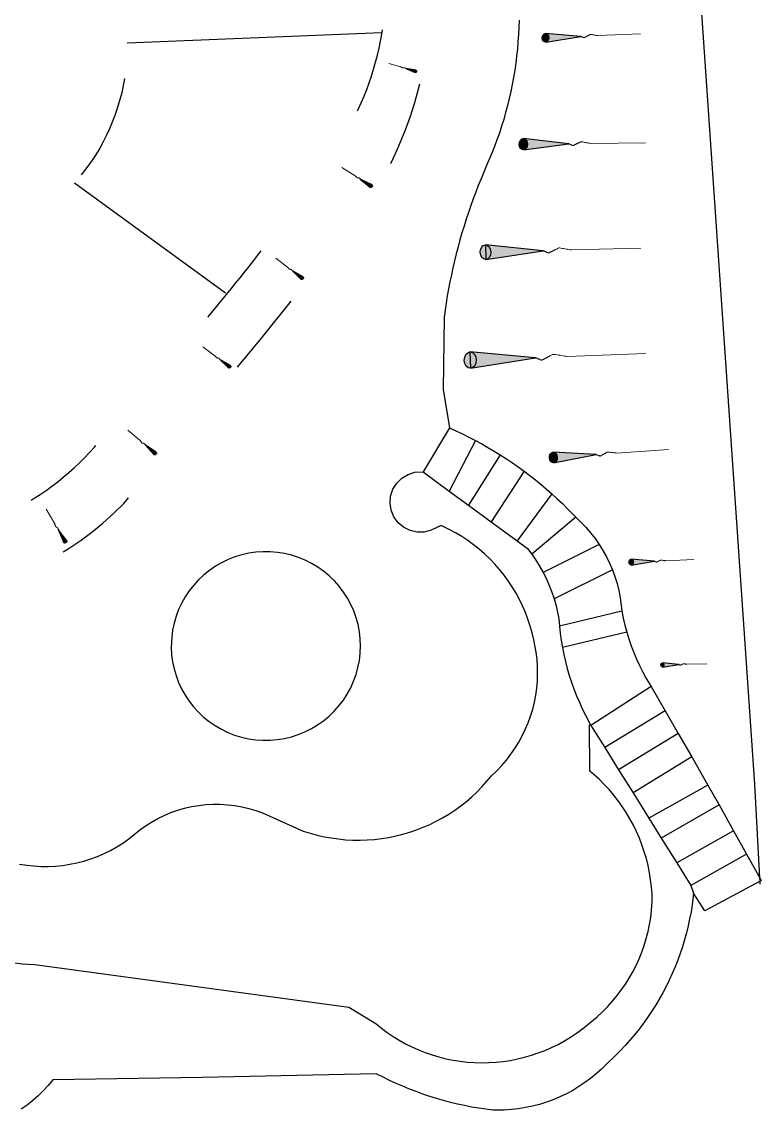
# Model space of a CAD drawing. Header units: millimetres. Extents: x 833122 to 837166, y 817400 to 818701.
# Drawn here: x 835551.45 to 835577.54, y 817912.61 to 817951.01 of the extents above; entities that cross this region are included whole.
import ezdxf

# ---------------------------------------------------------------- set-up
doc = ezdxf.new("R2010")
doc.units = ezdxf.units.MM
doc.linetypes.add('5', pattern=[9.008722, 3.002907, -6.005814])
doc.layers.add('01-basemap', color=8, linetype='Continuous', lineweight=15)
doc.linetypes.add('B1_BDYF', pattern='A,2.5,-0.5,[130,ltypeshp.shx,S=0.5,R=0,X=0,Y=0],-0.5', length=3.5)
doc.linetypes.add('B1_RELVC', pattern='A,1,[3,B1000.shx,S=1,R=0,X=-0.212,Y=0],3', length=4)

msp = doc.modelspace()

# ---------------------------------------------------------------- hatches: boundary and pattern name
at = {"layer": '01-basemap', "linetype": 'Continuous'}
h = msp.add_hatch(color=256, dxfattribs=at)
edge = h.paths.add_edge_path()
edge.add_ellipse((835569.926, 817950.442), major_axis=(-0.007, 0.155), ratio=0.731707, start_angle=0, end_angle=360)
for points in [[(835571.171, 817950.494), (835569.92, 817950.598), (835569.933, 817950.287)], [(835564.994, 817949.365), (835565.33, 817949.216), (835565.356, 817949.303)], [(835570.749, 817946.706), (835569.144, 817946.889), (835569.149, 817946.489)], [(835563.392, 817945.455), (835563.747, 817945.162), (835563.808, 817945.258)], [(835569.847, 817942.932), (835567.804, 817943.134), (835567.818, 817942.626)], [(835560.995, 817942.223), (835561.31, 817941.918), (835561.376, 817942.005)], [(835569.576, 817939.157), (835567.262, 817939.358), (835567.284, 817938.783)], [(835558.431, 817939.099), (835558.748, 817938.793), (835558.813, 817938.88)], [(835555.797, 817936.082), (835556.117, 817935.733), (835556.193, 817935.822)], [(835571.711, 817935.739), (835570.187, 817935.823), (835570.214, 817935.446)], [(835552.729, 817933.091), (835552.924, 817932.633), (835553.031, 817932.695)], [(835573.771, 817931.975), (835572.946, 817932.043), (835572.954, 817931.838)], [(835574.636, 817928.331), (835574.051, 817928.387), (835574.055, 817928.241)]]:
    msp.add_hatch(color=256, dxfattribs=at).paths.add_polyline_path(points)
h = msp.add_hatch(color=256, dxfattribs=at)
edge = h.paths.add_edge_path()
edge.add_ellipse((835565.343, 817949.26), major_axis=(0.0131, 0.0436), ratio=0.731707, start_angle=0, end_angle=360)
h = msp.add_hatch(color=256, dxfattribs=at)
edge = h.paths.add_edge_path()
edge.add_ellipse((835569.146, 817946.689), major_axis=(-0.002, 0.2), ratio=0.731707, start_angle=0, end_angle=360)
h = msp.add_hatch(color=256, dxfattribs=at)
edge = h.paths.add_edge_path()
edge.add_ellipse((835563.777, 817945.21), major_axis=(0.0306, 0.0481), ratio=0.731707, start_angle=0, end_angle=360)
h = msp.add_hatch(color=256, dxfattribs=at)
edge = h.paths.add_edge_path()
edge.add_ellipse((835567.811, 817942.88), major_axis=(-0.007, 0.254), ratio=0.731707, start_angle=0, end_angle=360)
h = msp.add_hatch(color=256, dxfattribs=at)
edge = h.paths.add_edge_path()
edge.add_ellipse((835561.343, 817941.961), major_axis=(0.0326, 0.0435), ratio=0.731707, start_angle=0, end_angle=360)
h = msp.add_hatch(color=256, dxfattribs=at)
edge = h.paths.add_edge_path()
edge.add_ellipse((835567.273, 817939.07), major_axis=(-0.011, 0.288), ratio=0.731707, start_angle=0, end_angle=360)
h = msp.add_hatch(color=256, dxfattribs=at)
edge = h.paths.add_edge_path()
edge.add_ellipse((835558.781, 817938.837), major_axis=(0.0328, 0.0437), ratio=0.731707, start_angle=0, end_angle=360)
h = msp.add_hatch(color=256, dxfattribs=at)
edge = h.paths.add_edge_path()
edge.add_ellipse((835556.155, 817935.778), major_axis=(0.038, 0.0446), ratio=0.731707, start_angle=0, end_angle=360)
h = msp.add_hatch(color=256, dxfattribs=at)
edge = h.paths.add_edge_path()
edge.add_ellipse((835570.201, 817935.634), major_axis=(-0.013, 0.189), ratio=0.731707, start_angle=0, end_angle=360)
h = msp.add_hatch(color=256, dxfattribs=at)
edge = h.paths.add_edge_path()
edge.add_ellipse((835552.977, 817932.664), major_axis=(0.0533, 0.0311), ratio=0.731707, start_angle=0, end_angle=360)
h = msp.add_hatch(color=256, dxfattribs=at)
edge = h.paths.add_edge_path()
edge.add_ellipse((835572.95, 817931.941), major_axis=(-0.004, 0.102), ratio=0.731707, start_angle=0, end_angle=360)
h = msp.add_hatch(color=256, dxfattribs=at)
edge = h.paths.add_edge_path()
edge.add_ellipse((835574.053, 817928.314), major_axis=(-0.0022, 0.0728), ratio=0.731707, start_angle=0, end_angle=360)

# ---------------------------------------------------------------- linework, layer by layer
at = {"layer": '01-basemap', "linetype": 'Continuous', "lineweight": 30}
for p, q in [((835571.171, 817950.494), (835569.92, 817950.598)), ((835569.92, 817950.598), (835569.933, 817950.287)), ((835569.933, 817950.287), (835571.171, 817950.494)), ((835564.994, 817949.365), (835565.33, 817949.216)), ((835565.356, 817949.303), (835564.994, 817949.365)), ((835565.33, 817949.216), (835565.356, 817949.303)), ((835570.749, 817946.706), (835569.144, 817946.889)), ((835569.144, 817946.889), (835569.149, 817946.489)), ((835569.149, 817946.489), (835570.749, 817946.706)), ((835563.392, 817945.455), (835563.747, 817945.162)), ((835563.808, 817945.258), (835563.392, 817945.455)), ((835563.747, 817945.162), (835563.808, 817945.258)), ((835569.847, 817942.932), (835567.804, 817943.134)), ((835567.804, 817943.134), (835567.818, 817942.626)), ((835567.818, 817942.626), (835569.847, 817942.932)), ((835560.995, 817942.223), (835561.31, 817941.918)), ((835561.376, 817942.005), (835560.995, 817942.223)), ((835561.31, 817941.918), (835561.376, 817942.005)), ((835569.576, 817939.157), (835567.262, 817939.358)), ((835567.262, 817939.358), (835567.284, 817938.783)), ((835558.431, 817939.099), (835558.748, 817938.793)), ((835558.813, 817938.88), (835558.431, 817939.099)), ((835567.284, 817938.783), (835569.576, 817939.157)), ((835558.748, 817938.793), (835558.813, 817938.88)), ((835555.797, 817936.082), (835556.117, 817935.733)), ((835556.193, 817935.822), (835555.797, 817936.082)), ((835556.117, 817935.733), (835556.193, 817935.822)), ((835571.711, 817935.739), (835570.187, 817935.823)), ((835570.187, 817935.823), (835570.214, 817935.446)), ((835570.214, 817935.446), (835571.711, 817935.739)), ((835552.729, 817933.091), (835552.924, 817932.633)), ((835553.031, 817932.695), (835552.729, 817933.091)), ((835552.924, 817932.633), (835553.031, 817932.695)), ((835573.771, 817931.975), (835572.946, 817932.043)), ((835572.946, 817932.043), (835572.954, 817931.838)), ((835572.954, 817931.838), (835573.771, 817931.975)), ((835574.636, 817928.331), (835574.051, 817928.387)), ((835574.051, 817928.387), (835574.055, 817928.241)), ((835574.055, 817928.241), (835574.636, 817928.331))]:
    msp.add_line(p, q, dxfattribs=at)
at = {"layer": '01-basemap', "linetype": 'Continuous', "lineweight": 13}
for p, q in [((835571.778, 817950.52), (835573.275, 817950.583)), ((835564.823, 817949.416), (835564.403, 817949.542)), ((835571.53, 817946.714), (835573.456, 817946.736)), ((835563.205, 817945.575), (835562.742, 817945.869)), ((835570.839, 817942.958), (835573.286, 817943.021)), ((835560.825, 817942.351), (835560.406, 817942.665)), ((835558.26, 817939.227), (835557.84, 817939.542)), ((835570.698, 817939.2), (835573.467, 817939.306)), ((835555.623, 817936.23), (835555.193, 817936.596)), ((835572.447, 817935.79), (835574.263, 817935.917)), ((835552.607, 817933.299), (835552.308, 817933.812)), ((835574.171, 817931.992), (835575.157, 817932.034)), ((835574.92, 817928.34), (835575.621, 817928.361))]:
    msp.add_line(p, q, dxfattribs=at)
at = {"layer": '01-basemap', "linetype": 'B1_RELVC', "lineweight": 30, "flags": 128}
for points in [[(835577.503, 817920.577), (835577.497, 817920.69), (835577.491, 817920.8), (835577.308, 817924.108), (835574.229, 817968.946), (835574.173, 817969.193), (835574.106, 817969.438), (835574.029, 817969.679), (835573.941, 817969.917), (835573.844, 817970.152), (835573.737, 817970.382), (835573.62, 817970.607), (835573.494, 817970.827), (835573.358, 817971.042), (835573.214, 817971.25), (835573.06, 817971.453), (835572.899, 817971.649), (835572.729, 817971.837), (835572.551, 817972.019), (835572.366, 817972.193), (835572.174, 817972.359), (835571.975, 817972.517), (835571.769, 817972.666), (835571.557, 817972.806), (835571.339, 817972.938), (835571.116, 817973.06), (835570.741, 817973.239), (835570.491, 817973.29), (835570.24, 817973.331), (835569.987, 817973.361), (835569.734, 817973.381), (835569.479, 817973.391), (835569.225, 817973.39), (835568.971, 817973.378), (835568.717, 817973.356), (835568.465, 817973.324), (835568.214, 817973.281), (835567.965, 817973.227), (835567.718, 817973.164), (835567.475, 817973.09), (835567.234, 817973.007), (835566.998, 817972.913), (835566.765, 817972.81), (835566.537, 817972.698), (835566.314, 817972.576), (835566.096, 817972.445), (835565.883, 817972.305), (835565.677, 817972.156), (835565.437, 817971.966)], [(835541.103, 817921.622), (835541.288, 817921.448), (835541.478, 817921.279), (835541.674, 817921.117), (835541.696, 817921.1), (835541.874, 817920.961), (835542.08, 817920.811), (835542.29, 817920.668), (835542.504, 817920.531), (835542.722, 817920.401), (835542.945, 817920.278), (835543.171, 817920.162), (835543.401, 817920.053), (835543.634, 817919.951), (835543.87, 817919.857), (835544.109, 817919.77), (835544.351, 817919.69), (835544.595, 817919.618), (835544.841, 817919.554), (835545.089, 817919.498), (835545.339, 817919.449), (835545.59, 817919.408), (835545.842, 817919.375), (835546.096, 817919.349), (835546.349, 817919.332), (835546.604, 817919.323), (835546.858, 817919.321), (835547.113, 817919.328), (835547.367, 817919.342), (835547.62, 817919.364), (835548.107, 817919.43), (835548.286, 817919.25), (835548.474, 817919.079), (835548.669, 817918.916), (835548.872, 817918.764), (835549.082, 817918.62), (835549.298, 817918.487), (835549.521, 817918.364), (835549.749, 817918.251), (835549.982, 817918.149), (835550.219, 817918.058), (835550.461, 817917.978), (835550.706, 817917.91), (835550.954, 817917.853), (835551.204, 817917.807), (835551.456, 817917.774), (835551.912, 817917.743), (835562.982, 817916.243), (835563.936, 817915.663), (835564.134, 817915.503), (835564.338, 817915.351), (835564.548, 817915.209), (835564.765, 817915.076), (835564.987, 817914.952), (835565.215, 817914.839), (835565.447, 817914.735), (835565.683, 817914.642), (835565.924, 817914.559), (835566.168, 817914.487), (835566.415, 817914.425), (835566.664, 817914.374), (835566.915, 817914.334), (835567.168, 817914.306), (835567.422, 817914.288), (835567.677, 817914.281), (835567.931, 817914.286), (835568.185, 817914.302), (835568.438, 817914.328), (835568.69, 817914.366), (835568.94, 817914.415), (835569.187, 817914.475), (835569.432, 817914.545), (835569.673, 817914.626), (835569.91, 817914.717), (835570.144, 817914.819), (835570.372, 817914.931), (835570.596, 817915.052), (835570.813, 817915.184), (835571.025, 817915.324), (835571.231, 817915.474), (835571.554, 817915.74), (835571.748, 817915.905), (835571.935, 817916.077), (835572.114, 817916.258), (835572.284, 817916.446), (835572.447, 817916.642), (835572.6, 817916.844), (835572.745, 817917.053), (835572.88, 817917.268), (835573.005, 817917.489), (835573.121, 817917.715), (835573.227, 817917.945), (835573.322, 817918.181), (835573.407, 817918.42), (835573.481, 817918.662), (835573.545, 817918.908), (835573.598, 817919.156), (835573.64, 817919.406), (835573.671, 817919.658), (835573.694, 817919.979), (835573.685, 817920.233), (835573.666, 817920.486), (835573.637, 817920.738), (835573.597, 817920.988), (835573.546, 817921.237), (835573.485, 817921.483), (835573.413, 817921.726), (835573.332, 817921.966), (835573.24, 817922.203), (835573.139, 817922.436), (835573.027, 817922.664), (835572.907, 817922.887), (835572.777, 817923.105), (835572.638, 817923.317), (835572.49, 817923.523), (835572.333, 817923.723), (835572.169, 817923.917), (835571.996, 817924.103), (835571.816, 817924.282), (835571.486, 817924.573), (835571.474, 817926.198)]]:
    msp.add_lwpolyline(points, dxfattribs=at)
at = {"layer": '01-basemap', "linetype": '5', "lineweight": 30, "flags": 128}
for points in [[(835556.272, 817963.309), (835556.251, 817963.311), (835555.381, 817963.382), (835554.367, 817963.481), (835553.356, 817963.597), (835552.347, 817963.73), (835551.089, 817963.921), (835549.835, 817964.138), (835549.585, 817964.185), (835549.159, 817964.318), (835542.32, 817965.948), (835541.828, 817966.075), (835541.329, 817966.176), (835540.573, 817966.279), (835539.81, 817966.323), (835539.301, 817966.32), (835538.793, 817966.291), (835538.036, 817966.197), (835537.535, 817966.102), (835537.041, 817965.982), (835536.312, 817965.754), (835535.838, 817965.571), (835535.373, 817965.364), (835534.697, 817965.009), (835534.035, 817964.591), (835533.594, 817964.337), (835533.17, 817964.057), (835532.964, 817963.907), (835532.568, 817963.589), (835532.192, 817963.247), (835532.012, 817963.067), (835531.838, 817962.882), (835531.507, 817962.497), (835531.2, 817962.092), (835531.056, 817961.882), (835530.788, 817961.451), (835530.548, 817961.004), (835530.438, 817960.775), (835530.335, 817960.543), (835530.151, 817960.07), (835529.997, 817959.586), (835529.873, 817959.094), (835529.78, 817958.596), (835529.717, 817958.092), (835529.696, 817957.814), (835529.555, 817957.066), (835529.483, 817956.564), (835529.427, 817956.059), (835529.39, 817955.554), (835529.369, 817955.047), (835529.371, 817954.286), (835529.395, 817953.779), (835529.436, 817953.273), (835529.529, 817952.518), (835529.662, 817951.769), (835529.772, 817951.274), (835529.898, 817950.783), (835530.075, 817950.191), (835530.46, 817949.252), (835530.673, 817948.792), (835531.018, 817948.113), (835531.392, 817947.45), (835531.794, 817946.803), (835532.078, 817946.383), (835532.527, 817945.767), (835532.841, 817945.368), (835533.335, 817944.786), (835534.559, 817942.702), (835537.683, 817936.945), (835537.938, 817936.506), (835538.212, 817936.079), (835538.504, 817935.663), (835538.975, 817935.065), (835539.484, 817934.498), (835539.843, 817934.139), (835540.217, 817933.795), (835540.606, 817933.468), (835541.214, 817933.009), (835541.636, 817932.725), (835542.07, 817932.459), (835542.74, 817932.097), (835543.2, 817931.879), (835543.669, 817931.681), (835544.387, 817931.422), (835544.874, 817931.276), (835545.367, 817931.15), (835546.116, 817931.002), (835546.872, 817930.902), (835547.523, 817930.855), (835548.286, 817930.874), (835548.793, 817930.918), (835549.298, 817930.987), (835549.798, 817931.082), (835550.538, 817931.27), (835551.022, 817931.425), (835551.499, 817931.605), (835551.965, 817931.808), (835552.421, 817932.034), (835553.082, 817932.414), (835553.507, 817932.695), (835553.916, 817932.996), (835554.31, 817933.318), (835554.688, 817933.658), (835555.048, 817934.017), (835555.553, 817934.588), (835555.865, 817934.988), (835556.139, 817935.376), (835557.962, 817937.495), (835559.909, 817939.841), (835561.341, 817941.624), (835562.747, 817943.427), (835563.88, 817944.918), (835564.133, 817945.358), (835564.483, 817946.034), (835564.697, 817946.495), (835564.986, 817947.199), (835565.158, 817947.677), (835565.313, 817948.16), (835565.45, 817948.648), (835565.624, 817949.389), (835565.718, 817949.888), (835565.825, 817950.641), (835565.893, 817951.399), (835565.915, 817951.906), (835565.92, 817952.413), (835565.893, 817953.174), (835565.853, 817953.679), (835565.759, 817954.434), (835565.604, 817955.283), (835565.457, 817955.769), (835565.196, 817956.484), (835564.886, 817957.179), (835564.653, 817957.63), (835564.266, 817958.285), (835563.983, 817958.707), (835563.681, 817959.115), (835563.361, 817959.509), (835563.023, 817959.888), (835562.484, 817960.427), (835562.105, 817960.765), (835561.508, 817961.239), (835561.092, 817961.532), (835560.664, 817961.805), (835559.999, 817962.178), (835559.542, 817962.401), (835559.075, 817962.603), (835558.542, 817962.803), (835558.521, 817962.811)], [(835554.73, 817961.41), (835554.495, 817961.477), (835554.242, 817961.508), (835553.989, 817961.539), (835553.737, 817961.57), (835553.484, 817961.601), (835553.232, 817961.633), (835552.979, 817961.664), (835552.727, 817961.696), (835552.474, 817961.729), (835552.222, 817961.761), (835551.969, 817961.794), (835551.717, 817961.826), (835551.465, 817961.86), (835551.212, 817961.893), (835550.96, 817961.926), (835550.708, 817961.96), (835550.456, 817961.994), (835550.203, 817962.029), (835549.951, 817962.063), (835549.699, 817962.098), (835549.447, 817962.133), (835549.195, 817962.168), (835548.829, 817962.219), (835541.787, 817963.854), (835541.539, 817963.911), (835541.289, 817963.961), (835541.038, 817964.003), (835540.786, 817964.038), (835540.533, 817964.066), (835540.279, 817964.086), (835540.025, 817964.098), (835539.771, 817964.103), (835539.516, 817964.1), (835539.262, 817964.09), (835539.008, 817964.072), (835538.755, 817964.047), (835538.502, 817964.014), (835538.251, 817963.974), (835538.001, 817963.926), (835537.753, 817963.871), (835537.506, 817963.809), (835537.261, 817963.739), (835537.018, 817963.662), (835536.778, 817963.578), (835536.541, 817963.486), (835536.306, 817963.388), (835536.074, 817963.283), (835535.846, 817963.171), (835535.621, 817963.052), (835535.4, 817962.927), (835534.983, 817962.666), (835534.754, 817962.555), (835534.53, 817962.434), (835534.311, 817962.304), (835534.099, 817962.164), (835533.892, 817962.016), (835533.692, 817961.86), (835533.498, 817961.695), (835533.312, 817961.522), (835533.133, 817961.341), (835532.962, 817961.153), (835532.799, 817960.959), (835532.644, 817960.757), (835532.498, 817960.549), (835532.362, 817960.335), (835532.234, 817960.116), (835532.115, 817959.891), (835532.007, 817959.662), (835531.908, 817959.428), (835531.819, 817959.19), (835531.74, 817958.949), (835531.672, 817958.705), (835531.614, 817958.458), (835531.566, 817958.209), (835531.529, 817957.958), (835531.502, 817957.696), (835531.436, 817957.451), (835531.375, 817957.205), (835531.32, 817956.957), (835531.27, 817956.708), (835531.227, 817956.458), (835531.188, 817956.207), (835531.156, 817955.956), (835531.128, 817955.704), (835531.107, 817955.451), (835531.091, 817955.198), (835531.081, 817954.944), (835531.077, 817954.691), (835531.078, 817954.437), (835531.085, 817954.183), (835531.098, 817953.93), (835531.116, 817953.677), (835531.14, 817953.425), (835531.17, 817953.173), (835531.206, 817952.922), (835531.247, 817952.671), (835531.293, 817952.422), (835531.345, 817952.174), (835531.403, 817951.927), (835531.466, 817951.681), (835531.535, 817951.437), (835531.65, 817951.068), (835531.756, 817950.838), (835531.866, 817950.609), (835531.978, 817950.381), (835532.093, 817950.155), (835532.211, 817949.93), (835532.331, 817949.707), (835532.455, 817949.485), (835532.581, 817949.265), (835532.71, 817949.046), (835532.841, 817948.829), (835532.976, 817948.614), (835533.113, 817948.4), (835533.252, 817948.188), (835533.395, 817947.978), (835533.471, 817947.869), (835533.54, 817947.77), (835533.687, 817947.563), (835533.838, 817947.359), (835533.99, 817947.156), (835534.145, 817946.955), (835534.303, 817946.756), (835534.463, 817946.559), (835534.626, 817946.364), (835534.791, 817946.171), (835535.017, 817945.915), (835538.842, 817939.142), (835539.491, 817937.994), (835539.626, 817937.78), (835539.766, 817937.568), (835539.912, 817937.36), (835540.062, 817937.155), (835540.216, 817936.954), (835540.375, 817936.756), (835540.539, 817936.562), (835540.707, 817936.371), (835540.879, 817936.184), (835541.056, 817936.002), (835541.236, 817935.823), (835541.421, 817935.649), (835541.61, 817935.479), (835541.802, 817935.313), (835541.999, 817935.152), (835542.199, 817934.995), (835542.402, 817934.843), (835542.609, 817934.695), (835542.819, 817934.552), (835543.033, 817934.414), (835543.249, 817934.281), (835543.469, 817934.153), (835543.691, 817934.03), (835543.916, 817933.911), (835544.144, 817933.798), (835544.374, 817933.691), (835544.607, 817933.588), (835544.842, 817933.491), (835545.08, 817933.399), (835545.319, 817933.313), (835545.56, 817933.232), (835545.803, 817933.157), (835546.048, 817933.087), (835546.294, 817933.022), (835546.541, 817932.964), (835546.79, 817932.911), (835547.04, 817932.863), (835547.291, 817932.822), (835547.569, 817932.782), (835547.822, 817932.806), (835548.075, 817932.836), (835548.327, 817932.872), (835548.578, 817932.916), (835548.827, 817932.966), (835549.076, 817933.022), (835549.322, 817933.085), (835549.567, 817933.155), (835549.81, 817933.231), (835550.05, 817933.314), (835550.289, 817933.403), (835550.525, 817933.498), (835550.758, 817933.599), (835550.989, 817933.707), (835551.216, 817933.821), (835551.441, 817933.94), (835551.662, 817934.066), (835551.88, 817934.197), (835552.094, 817934.335), (835552.304, 817934.477), (835552.511, 817934.626), (835552.714, 817934.779), (835552.912, 817934.938), (835553.106, 817935.103), (835553.296, 817935.272), (835553.481, 817935.446), (835553.661, 817935.626), (835553.836, 817935.81), (835554.007, 817935.998), (835554.172, 817936.191), (835554.332, 817936.388), (835554.487, 817936.59), (835554.644, 817936.807), (835554.819, 817936.991), (835554.993, 817937.176), (835555.166, 817937.362), (835555.339, 817937.548), (835555.511, 817937.735), (835555.683, 817937.923), (835555.854, 817938.111), (835556.025, 817938.299), (835556.194, 817938.488), (835556.364, 817938.678), (835556.532, 817938.868), (835556.701, 817939.058), (835556.868, 817939.249), (835557.035, 817939.441), (835557.201, 817939.633), (835557.367, 817939.826), (835557.532, 817940.019), (835557.696, 817940.213), (835557.86, 817940.407), (835558.023, 817940.602), (835558.186, 817940.797), (835558.348, 817940.993), (835558.509, 817941.189), (835558.67, 817941.386), (835558.83, 817941.583), (835558.989, 817941.781), (835559.148, 817941.979), (835559.307, 817942.178), (835559.464, 817942.377), (835559.621, 817942.577), (835559.777, 817942.777), (835559.933, 817942.978), (835560.088, 817943.179), (835560.243, 817943.381), (835560.396, 817943.583), (835560.55, 817943.786), (835560.702, 817943.989), (835560.854, 817944.193), (835561.005, 817944.397), (835561.156, 817944.601), (835561.306, 817944.807), (835561.455, 817945.012), (835561.604, 817945.218), (835561.752, 817945.425), (835561.899, 817945.631), (835562.045, 817945.839), (835562.28, 817946.173), (835562.429, 817946.378), (835562.572, 817946.588), (835562.711, 817946.801), (835562.844, 817947.017), (835562.972, 817947.236), (835563.094, 817947.459), (835563.21, 817947.685), (835563.321, 817947.913), (835563.426, 817948.144), (835563.525, 817948.378), (835563.619, 817948.614), (835563.706, 817948.852), (835563.787, 817949.092), (835563.863, 817949.335), (835563.932, 817949.579), (835563.995, 817949.825), (835564.052, 817950.072), (835564.102, 817950.321), (835564.147, 817950.57), (835564.185, 817950.821), (835564.217, 817951.073), (835564.242, 817951.325), (835564.261, 817951.578), (835564.274, 817951.832), (835564.28, 817952.085), (835564.28, 817952.339), (835564.274, 817952.592), (835564.261, 817952.846), (835564.242, 817953.099), (835564.216, 817953.351), (835564.185, 817953.603), (835564.147, 817953.853), (835564.102, 817954.103), (835564.052, 817954.352), (835563.995, 817954.599), (835563.89, 817954.993), (835563.794, 817955.228), (835563.692, 817955.46), (835563.584, 817955.69), (835563.471, 817955.917), (835563.352, 817956.141), (835563.227, 817956.362), (835563.098, 817956.58), (835562.963, 817956.795), (835562.822, 817957.007), (835562.677, 817957.215), (835562.527, 817957.42), (835562.371, 817957.62), (835562.211, 817957.817), (835562.046, 817958.01), (835561.877, 817958.199), (835561.702, 817958.384), (835561.524, 817958.565), (835561.341, 817958.741), (835561.153, 817958.913), (835560.962, 817959.08), (835560.767, 817959.242), (835560.567, 817959.399), (835560.364, 817959.552), (835560.157, 817959.7), (835559.947, 817959.842), (835559.733, 817959.98), (835559.516, 817960.112), (835559.295, 817960.239), (835559.072, 817960.361), (835558.846, 817960.477), (835558.617, 817960.587), (835558.385, 817960.692), (835558.151, 817960.791), (835557.915, 817960.885), (835557.676, 817960.973), (835557.216, 817961.073)], [(835554.91, 817948.261), (835554.814, 817947.943), (835554.732, 817947.703), (835554.641, 817947.466), (835554.542, 817947.232), (835554.434, 817947.002), (835554.319, 817946.776), (835554.196, 817946.554), (835554.065, 817946.336), (835553.927, 817946.123), (835553.781, 817945.915), (835553.628, 817945.713), (835553.468, 817945.515), (835553.302, 817945.323), (835553.128, 817945.137), (835552.949, 817944.958), (835552.763, 817944.784), (835552.571, 817944.617), (835552.374, 817944.457), (835552.171, 817944.304), (835551.962, 817944.158), (835551.749, 817944.019), (835551.531, 817943.888), (835551.309, 817943.764), (835551.082, 817943.649), (835550.852, 817943.541), (835550.618, 817943.441), (835550.381, 817943.349), (835550.14, 817943.266), (835549.897, 817943.191), (835549.651, 817943.125), (835549.403, 817943.067), (835549.154, 817943.018), (835548.902, 817942.977), (835548.65, 817942.945), (835548.396, 817942.922), (835548.142, 817942.908), (835547.888, 817942.903), (835547.633, 817942.906), (835547.379, 817942.919), (835547.125, 817942.94), (835546.873, 817942.97), (835546.621, 817943.008), (835546.371, 817943.056), (835546.123, 817943.112), (835545.877, 817943.176), (835545.633, 817943.25), (835545.392, 817943.331), (835545.154, 817943.421), (835544.92, 817943.519), (835544.689, 817943.625), (835544.461, 817943.739), (835544.238, 817943.861), (835544.02, 817943.991), (835543.806, 817944.128), (835543.596, 817944.273), (835543.392, 817944.424), (835543.194, 817944.583), (835543.001, 817944.748), (835542.814, 817944.92), (835542.634, 817945.099), (835542.459, 817945.283), (835542.291, 817945.474), (835542.13, 817945.67), (835541.976, 817945.872), (835541.829, 817946.079), (835541.689, 817946.291), (835541.557, 817946.508), (835541.433, 817946.729), (835541.316, 817946.954), (835541.207, 817947.183), (835541.107, 817947.416), (835541.014, 817947.652), (835540.93, 817947.892), (835540.855, 817948.134), (835540.787, 817948.379), (835540.729, 817948.625), (835540.679, 817948.874), (835540.638, 817949.124), (835540.605, 817949.376), (835540.582, 817949.628), (835540.567, 817949.882), (835540.561, 817950.135), (835540.564, 817950.389), (835540.576, 817950.642), (835540.596, 817950.895), (835540.626, 817951.147), (835540.664, 817951.398), (835540.711, 817951.647), (835540.767, 817951.894), (835540.831, 817952.14), (835540.904, 817952.383), (835540.986, 817952.623), (835541.075, 817952.861), (835541.173, 817953.095), (835541.279, 817953.325), (835541.393, 817953.552), (835541.515, 817953.775), (835541.645, 817953.993), (835541.782, 817954.207), (835541.927, 817954.416), (835542.078, 817954.62), (835542.237, 817954.818), (835542.403, 817955.011), (835542.575, 817955.197), (835542.754, 817955.378), (835542.939, 817955.553), (835543.13, 817955.72), (835543.326, 817955.882), (835543.528, 817956.036), (835543.736, 817956.183), (835543.948, 817956.323), (835544.165, 817956.455), (835544.387, 817956.58), (835544.613, 817956.697), (835544.843, 817956.806), (835545.076, 817956.907), (835545.313, 817957), (835545.553, 817957.085), (835545.796, 817957.161), (835546.041, 817957.229), (835546.289, 817957.288), (835546.538, 817957.338), (835546.789, 817957.38), (835547.042, 817957.413), (835547.295, 817957.438), (835547.549, 817957.453), (835547.804, 817957.46), (835548.058, 817957.458), (835548.312, 817957.447), (835548.566, 817957.427), (835548.819, 817957.399), (835549.071, 817957.361), (835549.321, 817957.315), (835549.569, 817957.261), (835549.816, 817957.197), (835550.06, 817957.126), (835550.301, 817957.045), (835550.54, 817956.957), (835550.775, 817956.86), (835551.007, 817956.755), (835551.234, 817956.642), (835551.458, 817956.521), (835551.678, 817956.393), (835551.892, 817956.257), (835552.102, 817956.113), (835552.307, 817955.963), (835552.506, 817955.805), (835552.7, 817955.641), (835552.888, 817955.47), (835553.07, 817955.292), (835553.245, 817955.109), (835553.414, 817954.919), (835553.576, 817954.724), (835553.731, 817954.523), (835553.879, 817954.317), (835554.02, 817954.105), (835554.153, 817953.889), (835554.279, 817953.669), (835554.397, 817953.444), (835554.507, 817953.215), (835554.609, 817952.983), (835554.703, 817952.747), (835554.788, 817952.509), (835554.865, 817952.267), (835554.933, 817952.023), (835554.993, 817951.776), (835555.045, 817951.528), (835555.087, 817951.278), (835555.121, 817951.026), (835555.146, 817950.774), (835555.162, 817950.521), (835555.169, 817950.267), (835555.168, 817950.014), (835555.157, 817949.76), (835555.138, 817949.507), (835555.11, 817949.255), (835555.073, 817949.004), (835555.027, 817948.755), (835554.973, 817948.507), (835554.91, 817948.261)]]:
    msp.add_lwpolyline(points, dxfattribs=at)
at = {"layer": '01-basemap', "linetype": 'Continuous', "lineweight": 30, "flags": 128}
for points in [[(835568.992, 817951.065), (835568.985, 817950.811), (835568.973, 817950.558), (835568.956, 817950.305), (835568.935, 817950.052), (835568.908, 817949.8), (835568.877, 817949.548), (835568.84, 817949.297), (835568.799, 817949.047), (835568.753, 817948.797), (835568.702, 817948.549), (835568.647, 817948.301), (835568.587, 817948.055), (835568.521, 817947.809), (835568.452, 817947.565), (835568.377, 817947.323), (835568.298, 817947.082), (835568.214, 817946.842), (835568.126, 817946.604), (835568.033, 817946.368), (835567.85, 817945.938), (835567.749, 817945.705), (835567.651, 817945.471), (835567.556, 817945.236), (835567.464, 817944.999), (835567.375, 817944.761), (835567.289, 817944.522), (835567.207, 817944.283), (835567.127, 817944.042), (835567.051, 817943.8), (835566.977, 817943.557), (835566.907, 817943.313), (835566.84, 817943.068), (835566.776, 817942.822), (835566.715, 817942.576), (835566.658, 817942.329), (835566.604, 817942.081), (835566.553, 817941.833), (835566.505, 817941.584), (835566.46, 817941.334), (835566.419, 817941.083), (835566.347, 817940.592), (835566.312, 817938.029), (835566.534, 817936.679)], [(835566.534, 817936.679), (835565.606, 817935.126)], [(835566.534, 817936.679), (835566.766, 817936.575), (835566.997, 817936.467), (835567.225, 817936.355), (835567.451, 817936.239), (835567.675, 817936.118), (835567.896, 817935.993), (835568.115, 817935.864), (835568.332, 817935.731), (835568.546, 817935.593), (835568.757, 817935.452), (835568.965, 817935.307), (835569.171, 817935.157), (835569.374, 817935.004), (835569.574, 817934.847), (835569.77, 817934.686), (835569.964, 817934.522), (835570.155, 817934.354), (835570.342, 817934.182), (835570.526, 817934.007), (835570.706, 817933.828), (835570.993, 817933.53), (835571.178, 817933.356), (835571.353, 817933.172), (835571.519, 817932.98), (835571.675, 817932.779), (835571.82, 817932.571), (835571.954, 817932.356), (835572.077, 817932.134), (835572.189, 817931.906), (835572.288, 817931.672), (835572.375, 817931.434), (835572.45, 817931.192), (835572.513, 817930.946), (835572.562, 817930.697), (835572.621, 817930.218), (835572.671, 817929.969), (835572.729, 817929.722), (835572.795, 817929.478), (835572.87, 817929.235), (835572.952, 817928.995), (835573.043, 817928.758), (835573.141, 817928.524), (835573.247, 817928.294), (835573.36, 817928.067), (835573.481, 817927.844), (835573.653, 817927.554), (835574.148, 817926.697), (835574.61, 817925.898), (835575.087, 817925.071), (835575.659, 817924.081), (835576.05, 817923.381), (835576.561, 817922.466), (835577.022, 817921.64), (835577.491, 817920.8), (835577.54, 817920.713), (835577.497, 817920.69), (835575.553, 817919.642), (835575.151, 817920.259)], [(835567.451, 817936.239), (835566.531, 817934.447)], [(835568.332, 817935.731), (835567.208, 817933.951)], [(835551.368, 817921.293), (835551.619, 817921.252), (835551.872, 817921.224), (835552.126, 817921.21), (835552.381, 817921.208), (835552.635, 817921.22), (835552.888, 817921.245), (835553.14, 817921.283), (835553.389, 817921.333), (835553.636, 817921.397), (835553.878, 817921.473), (835554.117, 817921.562), (835554.351, 817921.662), (835554.579, 817921.775), (835554.801, 817921.899), (835555.016, 817922.034), (835555.224, 817922.181), (835555.599, 817922.489), (835555.806, 817922.637), (835556.021, 817922.773), (835556.243, 817922.897), (835556.472, 817923.008), (835556.707, 817923.106), (835556.947, 817923.19), (835557.191, 817923.261), (835557.44, 817923.317), (835557.69, 817923.36), (835557.943, 817923.388), (835558.198, 817923.402), (835558.452, 817923.402), (835558.706, 817923.387), (835558.959, 817923.358), (835559.21, 817923.315), (835559.457, 817923.257), (835559.702, 817923.186), (835559.944, 817923.099), (835561.381, 817922.457), (835561.623, 817922.38), (835561.869, 817922.313), (835562.117, 817922.257), (835562.367, 817922.212), (835562.619, 817922.177), (835562.873, 817922.152), (835563.127, 817922.139), (835563.381, 817922.136), (835563.636, 817922.144), (835563.89, 817922.163), (835564.142, 817922.192), (835564.394, 817922.232), (835564.643, 817922.283), (835564.89, 817922.344), (835565.134, 817922.416), (835565.375, 817922.498), (835565.612, 817922.59), (835565.845, 817922.692), (835566.074, 817922.804), (835566.297, 817922.926), (835566.516, 817923.056), (835566.728, 817923.196), (835566.934, 817923.345), (835567.134, 817923.502), (835567.327, 817923.668), (835567.512, 817923.842), (835567.69, 817924.023), (835567.861, 817924.212), (835568.025, 817924.41), (835568.209, 817924.585), (835568.384, 817924.769), (835568.549, 817924.962), (835568.705, 817925.163), (835568.849, 817925.372), (835568.983, 817925.588), (835569.105, 817925.811), (835569.215, 817926.039), (835569.314, 817926.273), (835569.4, 817926.512), (835569.474, 817926.755), (835569.535, 817927.001), (835569.583, 817927.25), (835569.618, 817927.501), (835569.64, 817927.754), (835569.649, 817928.007), (835569.645, 817928.261), (835569.628, 817928.514), (835569.598, 817928.766), (835569.514, 817929.198), (835569.457, 817929.445), (835569.388, 817929.69), (835569.309, 817929.93), (835569.219, 817930.168), (835569.118, 817930.4), (835569.007, 817930.629), (835568.886, 817930.852), (835568.755, 817931.069), (835568.615, 817931.281), (835568.465, 817931.486), (835568.306, 817931.684), (835568.139, 817931.875), (835567.963, 817932.058), (835567.779, 817932.233), (835567.588, 817932.4), (835567.389, 817932.559), (835567.183, 817932.708), (835566.971, 817932.848), (835566.753, 817932.978), (835566.529, 817933.099), (835566.248, 817933.233), (835565.895, 817933.067), (835565.649, 817933.005), (835565.395, 817933.002), (835565.148, 817933.059), (835564.921, 817933.173), (835564.727, 817933.336), (835564.577, 817933.54), (835564.48, 817933.774), (835564.441, 817934.024), (835564.462, 817934.276), (835564.542, 817934.516), (835564.676, 817934.731), (835564.857, 817934.908), (835565.076, 817935.038), (835565.318, 817935.113), (835565.606, 817935.126)], [(835565.606, 817935.126), (835566.531, 817934.447), (835567.208, 817933.951), (835568.004, 817933.367), (835568.922, 817932.694), (835569.286, 817932.427), (835569.44, 817932.225), (835569.585, 817932.017), (835569.719, 817931.802), (835569.843, 817931.58), (835569.957, 817931.354), (835570.06, 817931.122), (835570.152, 817930.885), (835570.232, 817930.645), (835570.301, 817930.4), (835570.398, 817929.939), (835570.419, 817929.687), (835570.447, 817929.434), (835570.482, 817929.183), (835570.525, 817928.933), (835570.575, 817928.685), (835570.632, 817928.437), (835570.696, 817928.192), (835570.767, 817927.948), (835570.845, 817927.707), (835570.93, 817927.468), (835571.022, 817927.232), (835571.121, 817926.998), (835571.226, 817926.767), (835571.338, 817926.54), (835571.531, 817926.182), (835572.018, 817925.402), (835572.507, 817924.618), (835573.017, 817923.801), (835573.573, 817922.91), (835574.013, 817922.204), (835574.557, 817921.332), (835575.057, 817920.53), (835575.151, 817920.259)], [(835569.171, 817935.157), (835568.004, 817933.367)], [(835570.155, 817934.354), (835568.922, 817932.694)], [(835570.993, 817933.53), (835569.44, 817932.225)], [(835571.82, 817932.571), (835569.843, 817931.58)], [(835556.721, 817928.936), (835556.734, 817928.682), (835556.767, 817928.431), (835556.819, 817928.183), (835556.889, 817927.939), (835556.978, 817927.702), (835557.085, 817927.472), (835557.209, 817927.25), (835557.35, 817927.039), (835557.507, 817926.839), (835557.678, 817926.652), (835557.863, 817926.478), (835558.061, 817926.319), (835558.271, 817926.175), (835558.491, 817926.048), (835558.72, 817925.937), (835558.957, 817925.845), (835559.2, 817925.77), (835559.448, 817925.714), (835559.7, 817925.678), (835559.954, 817925.66), (835560.208, 817925.662), (835560.462, 817925.683), (835560.713, 817925.723), (835560.96, 817925.783), (835561.203, 817925.861), (835561.438, 817925.957), (835561.666, 817926.07), (835561.884, 817926.201), (835562.092, 817926.348), (835562.287, 817926.51), (835562.47, 817926.686), (835562.639, 817926.876), (835562.793, 817927.078), (835562.931, 817927.291), (835563.052, 817927.514), (835563.156, 817927.746), (835563.242, 817927.985), (835563.31, 817928.229), (835563.358, 817928.478), (835563.387, 817928.73), (835563.397, 817928.983), (835563.388, 817929.237), (835563.359, 817929.489), (835563.311, 817929.738), (835563.245, 817929.982), (835563.159, 817930.221), (835563.056, 817930.453), (835562.935, 817930.676), (835562.798, 817930.889), (835562.644, 817931.092), (835562.476, 817931.282), (835562.294, 817931.458), (835562.098, 817931.621), (835561.891, 817931.768), (835561.673, 817931.898), (835561.446, 817932.012), (835561.21, 817932.109), (835560.968, 817932.187), (835560.721, 817932.246), (835560.47, 817932.287), (835560.216, 817932.309), (835559.962, 817932.311), (835559.708, 817932.293), (835559.456, 817932.257), (835559.208, 817932.202), (835558.964, 817932.127), (835558.727, 817932.035), (835558.498, 817931.925), (835558.278, 817931.798), (835558.068, 817931.654), (835557.869, 817931.495), (835557.684, 817931.322), (835557.512, 817931.134), (835557.355, 817930.935), (835557.214, 817930.724), (835557.089, 817930.503), (835556.981, 817930.273), (835556.892, 817930.035), (835556.821, 817929.792), (835556.768, 817929.544), (835556.735, 817929.292), (835556.721, 817928.936)], [(835572.288, 817931.672), (835570.232, 817930.645)], [(835572.621, 817930.218), (835570.419, 817929.687)], [(835572.795, 817929.478), (835570.525, 817928.933)], [(835573.653, 817927.554), (835571.531, 817926.182)], [(835574.148, 817926.697), (835572.018, 817925.402)], [(835574.61, 817925.898), (835572.507, 817924.618)], [(835575.087, 817925.071), (835573.017, 817923.801)], [(835575.659, 817924.081), (835573.573, 817922.91)], [(835576.05, 817923.381), (835574.013, 817922.204)], [(835576.561, 817922.466), (835574.557, 817921.332)], [(835577.022, 817921.64), (835575.057, 817920.53)], [(835575.151, 817920.259), (835575.102, 817919.858), (835575.062, 817919.608), (835575.014, 817919.358), (835574.961, 817919.11), (835574.9, 817918.864), (835574.833, 817918.619), (835574.759, 817918.377), (835574.679, 817918.136), (835574.592, 817917.897), (835574.499, 817917.661), (835574.399, 817917.428), (835574.293, 817917.197), (835574.181, 817916.969), (835574.063, 817916.745), (835573.939, 817916.523), (835573.809, 817916.305), (835573.673, 817916.091), (835573.531, 817915.88), (835573.384, 817915.673), (835573.231, 817915.47), (835573.072, 817915.271), (835572.908, 817915.077), (835572.74, 817914.887), (835572.566, 817914.702), (835572.387, 817914.521), (835572.087, 817914.24), (835571.906, 817914.061), (835571.717, 817913.892), (835571.52, 817913.731), (835571.315, 817913.58), (835571.104, 817913.439), (835570.886, 817913.308), (835570.662, 817913.187), (835570.432, 817913.077), (835570.198, 817912.978), (835569.959, 817912.891), (835569.716, 817912.814), (835569.47, 817912.75), (835569.221, 817912.697), (835568.97, 817912.656), (835568.717, 817912.627), (835568.463, 817912.609), (835568.074, 817912.607), (835567.822, 817912.639), (835567.57, 817912.677), (835567.32, 817912.72), (835567.07, 817912.769), (835566.821, 817912.823), (835566.574, 817912.883), (835566.328, 817912.948), (835566.083, 817913.019), (835565.841, 817913.094), (835565.599, 817913.175), (835565.36, 817913.262), (835565.123, 817913.353), (835564.887, 817913.45), (835564.654, 817913.551), (835564.423, 817913.658), (835564.195, 817913.77), (835563.953, 817913.895), (835557.811, 817913.757), (835552.536, 817913.676), (835552.376, 817913.479), (835552.205, 817913.292), (835552.023, 817913.113), (835551.833, 817912.945), (835551.634, 817912.787), (835551.426, 817912.641)]]:
    msp.add_lwpolyline(points, dxfattribs=at)
at = {"layer": '01-basemap', "linetype": 'B1_BDYF', "lineweight": 30, "flags": 128}
for points in [[(835555.169, 817950.267), (835564.145, 817950.626)], [(835553.302, 817945.323), (835558.629, 817941.44)]]:
    msp.add_lwpolyline(points, dxfattribs=at)
at = {"layer": '01-basemap', "linetype": 'Continuous', "lineweight": 30}
for centre, major_axis in [((835569.926, 817950.442), (-0.007, 0.155)), ((835567.811, 817942.88), (-0.007, 0.254)), ((835567.273, 817939.07), (-0.011, 0.288)), ((835574.053, 817928.314), (-0.0022, 0.0728))]:
    msp.add_ellipse(centre, major_axis=major_axis, ratio=0.731707, dxfattribs=at)
for centre, major_axis, start_param, end_param in [((835565.343, 817949.26), (0.0131, 0.0436), 3.141593, 9.424778), ((835569.146, 817946.689), (-0.002, 0.2), 0, 6.283185), ((835563.777, 817945.21), (0.0306, 0.0481), 3.141593, 9.424778), ((835561.343, 817941.961), (0.0326, 0.0435), 3.141593, 9.424778), ((835558.781, 817938.837), (0.0328, 0.0437), 3.141593, 9.424778), ((835556.155, 817935.778), (0.038, 0.0446), 3.141593, 9.424778), ((835570.201, 817935.634), (-0.013, 0.189), 0, 6.283185), ((835552.977, 817932.664), (0.0533, 0.0311), 3.141593, 9.424778), ((835572.95, 817931.941), (-0.004, 0.102), 0, 6.283185)]:
    msp.add_ellipse(centre, major_axis=major_axis, ratio=0.731707, start_param=start_param, end_param=end_param, dxfattribs=at)
at = {"layer": '01-basemap', "linetype": 'Continuous', "lineweight": 13}
for points in [[(835571.171, 817950.494), (835571.287, 817950.446), (835571.399, 817950.504), (835571.51, 817950.562), (835571.778, 817950.52)], [(835564.994, 817949.365), (835564.966, 817949.389), (835564.93, 817949.384), (835564.893, 817949.379), (835564.823, 817949.416)], [(835570.749, 817946.706), (835570.896, 817946.639), (835571.042, 817946.709), (835571.187, 817946.779), (835571.53, 817946.714)], [(835563.392, 817945.455), (835563.368, 817945.494), (835563.322, 817945.5), (835563.276, 817945.506), (835563.205, 817945.575)], [(835569.847, 817942.932), (835570.035, 817942.85), (835570.219, 817942.941), (835570.402, 817943.033), (835570.839, 817942.958)], [(835560.995, 817942.223), (835560.974, 817942.262), (835560.931, 817942.271), (835560.888, 817942.28), (835560.825, 817942.351)], [(835558.431, 817939.099), (835558.41, 817939.138), (835558.367, 817939.147), (835558.324, 817939.156), (835558.26, 817939.227)], [(835569.576, 817939.157), (835569.79, 817939.067), (835569.997, 817939.173), (835570.204, 817939.279), (835570.698, 817939.2)], [(835555.797, 817936.082), (835555.778, 817936.125), (835555.732, 817936.138), (835555.686, 817936.15), (835555.623, 817936.23)], [(835571.711, 817935.739), (835571.854, 817935.684), (835571.987, 817935.758), (835572.12, 817935.832), (835572.447, 817935.79)], [(835552.729, 817933.091), (835552.724, 817933.141), (835552.683, 817933.169), (835552.642, 817933.197), (835552.607, 817933.299)], [(835573.771, 817931.975), (835573.847, 817931.943), (835573.921, 817931.982), (835573.994, 817932.02), (835574.171, 817931.992)], [(835574.636, 817928.331), (835574.69, 817928.308), (835574.743, 817928.335), (835574.795, 817928.361), (835574.92, 817928.34)]]:
    msp.add_open_spline(points, degree=1, dxfattribs=at)

doc.saveas('drawing.dxf')
